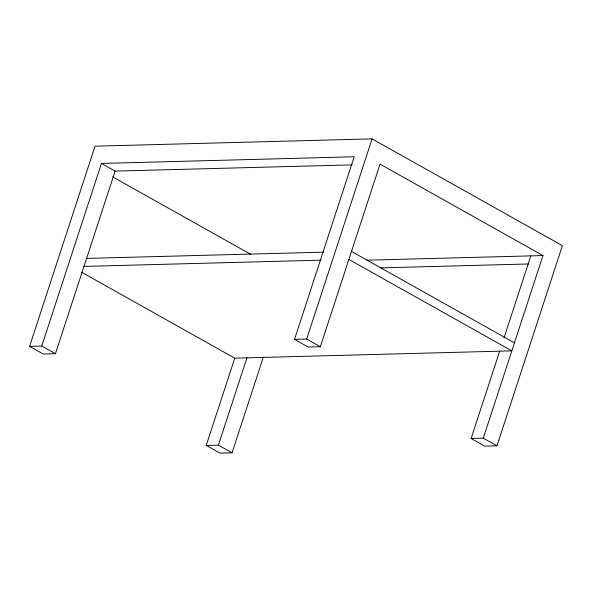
<?xml version="1.0" encoding="UTF-8"?>
<svg xmlns="http://www.w3.org/2000/svg" width="592" height="592" viewBox="0 0 592 592"><rect width="100%" height="100%" fill="white"/><g stroke="black" fill="none" stroke-linecap="round" stroke-linejoin="round"><path stroke-width="0.89" d="M352.181 164.865L115.122 171.11L55.441 353.705L43.275 354.023L29.6 346.35L95.031 146.172L372.094 138.876L562.4 245.65L496.969 445.828L484.804 446.146L471.128 438.472L499.663 351.182M29.6 346.35L41.766 346.031L101.447 163.436L354.186 156.776L294.505 339.371L308.18 347.045L320.346 346.72L380.027 164.125L542.975 255.559L483.294 438.154L471.128 438.472M263.344 357.117L232.071 452.806L219.906 453.124L206.231 445.45L234.758 358.16L511.828 350.856L348.873 259.429M206.231 445.45L218.396 445.132L246.931 357.842M294.505 339.371L306.671 339.046L372.094 138.876M503.992 337.936L530.809 255.877M86.595 258.401L323.646 252.155M83.975 266.407L321.027 260.162M366.626 260.206L542.975 255.559M380.301 267.88L528.804 263.965M351.493 251.422L514.448 342.849M101.447 163.436L115.122 171.11M112.591 176.83L250.66 254.301M306.671 339.046L320.346 346.72M483.294 438.154L496.969 445.828M81.437 272.135L234.758 358.16M41.766 346.031L55.441 353.705M218.396 445.132L232.071 452.806"/></g></svg>
